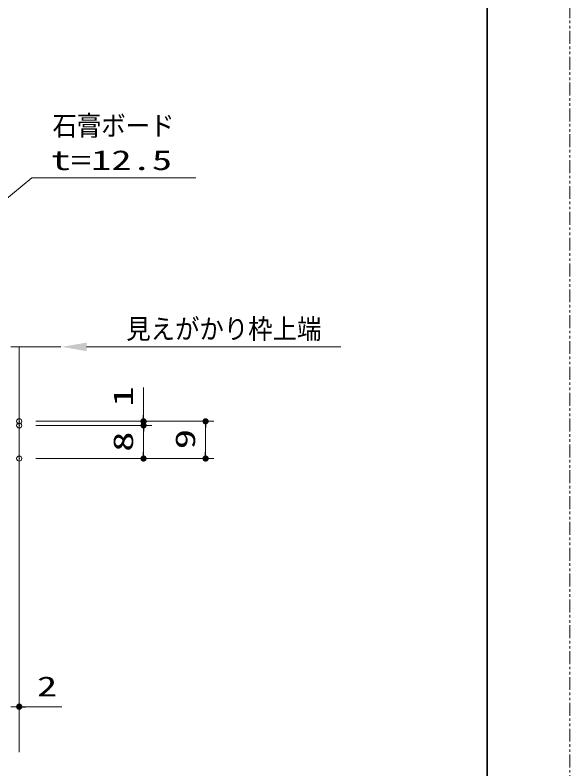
# Model space of a CAD drawing. Units: millimetres, scale not verified. Extents: x -1306 to 1306, y -607 to 607.
# Drawn here: x 118.7 to 387, y -232.2 to 132.4 of the extents above; entities that cross this region are included whole.
import ezdxf
from ezdxf.enums import TextEntityAlignment as Align

# ---------------------------------------------------------------- set-up
doc = ezdxf.new("R2010")
doc.units = ezdxf.units.MM
doc.header["$LTSCALE"] = 5
doc.header["$PDMODE"] = 32
doc.header["$PDSIZE"] = 2.5
doc.linetypes.add('USER1', pattern=[2.5, 1.25, -0.25, 0.25, -0.25, 0.25, -0.25])
for name, color, linetype, lineweight in [('0-2_線(黄)', 2, 'Continuous', 15), ('0-5_寸法線', 3, 'Continuous', 13), ('0-6_0', 3, 'Continuous', 25), ('0-7_DEFPOINTS', 7, 'Continuous', 5), ('0-8_線(水)', 4, 'Continuous', 9), ('0-C_図面枠', 7, 'Continuous', 35), ('0-D_陰線', 4, 'USER1', 9)]:
    doc.layers.add(name, color=color, linetype=linetype, lineweight=lineweight)
doc.styles.add('ＭＳ ゴシック', font='')
doc.styles.get('ＭＳ ゴシック').set_extended_font_data('MS Gothic')

# ---------------------------------------------------------------- blocks, each defined once
blk = doc.blocks.new('_DOT')
at = {"layer": '0-6_0'}
blk.add_line((-2.5, 0), (-5, 0), dxfattribs=at)
for points in [[(0, 0), (-2.5, 0), (-2.48, 0.313)], [(0, 0), (-2.48, -0.313), (-2.5, 0)], [(0, 0), (-2.48, 0.313), (-2.421, 0.622)], [(0, 0), (-2.421, -0.622), (-2.48, -0.313)], [(0, 0), (-2.421, 0.622), (-2.324, 0.92)], [(0, 0), (-2.324, -0.92), (-2.421, -0.622)], [(0, 0), (-2.324, 0.92), (-2.191, 1.204)], [(0, 0), (-2.191, -1.204), (-2.324, -0.92)], [(0, 0), (-2.191, 1.204), (-2.023, 1.469)], [(0, 0), (-2.023, -1.469), (-2.191, -1.204)], [(0, 0), (-2.023, 1.469), (-1.822, 1.711)], [(0, 0), (-1.822, -1.711), (-2.023, -1.469)], [(0, 0), (-1.822, 1.711), (-1.594, 1.926)], [(0, 0), (-1.594, -1.926), (-1.822, -1.711)], [(0, 0), (-1.594, 1.926), (-1.34, 2.111)], [(0, 0), (-1.34, -2.111), (-1.594, -1.926)], [(0, 0), (-1.34, 2.111), (-1.064, 2.262)], [(0, 0), (-1.064, -2.262), (-1.34, -2.111)], [(0, 0), (-1.064, 2.262), (-0.773, 2.378)], [(0, 0), (-0.773, -2.378), (-1.064, -2.262)], [(0, 0), (-0.773, 2.378), (-0.468, 2.456)], [(0, 0), (-0.468, -2.456), (-0.773, -2.378)], [(0, 0), (-0.468, 2.456), (-0.157, 2.495)], [(0, 0), (-0.157, -2.495), (-0.468, -2.456)], [(0, 0), (-0.157, 2.495), (0.157, 2.495)], [(0, 0), (0.157, -2.495), (-0.157, -2.495)], [(0, 0), (0.157, 2.495), (0.468, 2.456)], [(0, 0), (0.468, 2.456), (0.773, 2.378)], [(0, 0), (0.773, 2.378), (1.064, 2.262)], [(0, 0), (1.064, 2.262), (1.34, 2.111)], [(0, 0), (1.34, 2.111), (1.594, 1.926)], [(0, 0), (1.594, 1.926), (1.822, 1.711)], [(0, 0), (1.822, 1.711), (2.023, 1.469)], [(0, 0), (2.023, 1.469), (2.191, 1.204)], [(0, 0), (2.191, 1.204), (2.324, 0.92)], [(0, 0), (2.324, 0.92), (2.421, 0.622)], [(0, 0), (2.421, 0.622), (2.48, 0.313)], [(0, 0), (2.48, 0.313), (2.5, 0)], [(0, 0), (0.468, -2.456), (0.157, -2.495)], [(0, 0), (0.773, -2.378), (0.468, -2.456)], [(0, 0), (1.064, -2.262), (0.773, -2.378)], [(0, 0), (1.34, -2.111), (1.064, -2.262)], [(0, 0), (1.594, -1.926), (1.34, -2.111)], [(0, 0), (1.822, -1.711), (1.594, -1.926)], [(0, 0), (2.023, -1.469), (1.822, -1.711)], [(0, 0), (2.191, -1.204), (2.023, -1.469)], [(0, 0), (2.324, -0.92), (2.191, -1.204)], [(0, 0), (2.421, -0.622), (2.324, -0.92)], [(0, 0), (2.48, -0.313), (2.421, -0.622)], [(0, 0), (2.5, 0), (2.48, -0.313)]]:
    blk.add_solid(points, dxfattribs=at)

msp = doc.modelspace()

# ---------------------------------------------------------------- linework, layer by layer
at = {"layer": '0-2_線(黄)'}
msp.add_line((116.739, -28.056), (140.86, -28.056), dxfattribs=at)
at = {"layer": '0-5_寸法線'}
for p, q in [((180.86, -61.056), (180.86, -47.675)), ((128.739, -64.056), (214.86, -64.056)), ((128.739, -64.056), (184.86, -64.056)), ((180.86, -66.056), (180.86, -64.056)), ((128.739, -66.056), (184.86, -66.056)), ((128.739, -66.056), (184.86, -66.056)), ((180.86, -69.056), (180.86, -79.056)), ((180.86, -69.056), (180.86, -72.056)), ((210.86, -67.056), (210.86, -79.056)), ((120.739, -72.056), (120.739, -206.097)), ((128.739, -82.056), (184.86, -82.056)), ((128.739, -82.056), (214.86, -82.056)), ((116.739, -202.097), (120.739, -202.097)), ((123.739, -202.097), (141.406, -202.097))]:
    msp.add_line(p, q, dxfattribs=at)
for points in [[(206.112, 53.636), (126.876, 53.636), (98.677, 30.543)], [(276.337, -28.056), (157.731, -28.056), (153.312, -28.056)]]:
    msp.add_lwpolyline(points, dxfattribs=at)
msp.add_solid([(141.312, -28.056), (153.312, -25.972), (153.312, -30.139)], dxfattribs=at)
at = {"layer": '0-7_DEFPOINTS'}
for p in [(120.739, -64.056), (120.739, -64.056), (120.739, -64.056), (120.739, -66.056), (180.86, -66.056), (120.739, -82.056), (180.86, -82.056), (210.86, -82.056), (120.739, -202.097)]:
    msp.add_point(p, dxfattribs=at)
at = {"layer": '0-8_線(水)'}
msp.add_line((120.739, -28.056), (120.739, -224.08), dxfattribs=at)
at = {"layer": '0-C_図面枠'}
msp.add_lwpolyline([(-1252.964, -554), (347.036, -554), (347.036, 554), (-1252.964, 554)], close=True, dxfattribs=at)
at = {"layer": '0-D_陰線'}
msp.add_line((387.036, -594), (387.036, 594), dxfattribs=at)

# ---------------------------------------------------------------- block references
at = {"layer": '0-5_寸法線', "xscale": 0.6, "yscale": 0.6}
for p, rotation in [((180.86, -64.056), 270), ((180.86, -66.056), 90), ((180.86, -66.056), 90), ((210.86, -64.056), 90), ((180.86, -82.056), 270), ((210.86, -82.056), 270), ((120.739, -202.097), 180)]:
    msp.add_blockref('_DOT', p, dxfattribs=dict(at, rotation=rotation))

# ---------------------------------------------------------------- texts
at = {"layer": '0-5_寸法線', "style": 'ＭＳ ゴシック'}
for s, width, p in [('石膏ボード', 0.9, (136.849, 71.253)), ('t=12.5', 1.5, (135.896, 54.586)), ('見えがかり枠上端', 0.9, (172.531, -27.05)), ('2', 1.5, (129.31, -199.947))]:
    msp.add_text(s, height=9.604, dxfattribs=dict(at, width=width)).set_placement(p, align=Align.BOTTOM_LEFT)
at = {"layer": '0-5_寸法線', "style": 'ＭＳ ゴシック', "width": 1.5}
for s, p in [('1', (178.711, -56.913)), ('9', (208.711, -77.579)), ('8', (178.711, -78.817))]:
    msp.add_text(s, height=9.604, rotation=90, dxfattribs=at).set_placement(p, align=Align.BOTTOM_LEFT)

doc.saveas('drawing.dxf')
